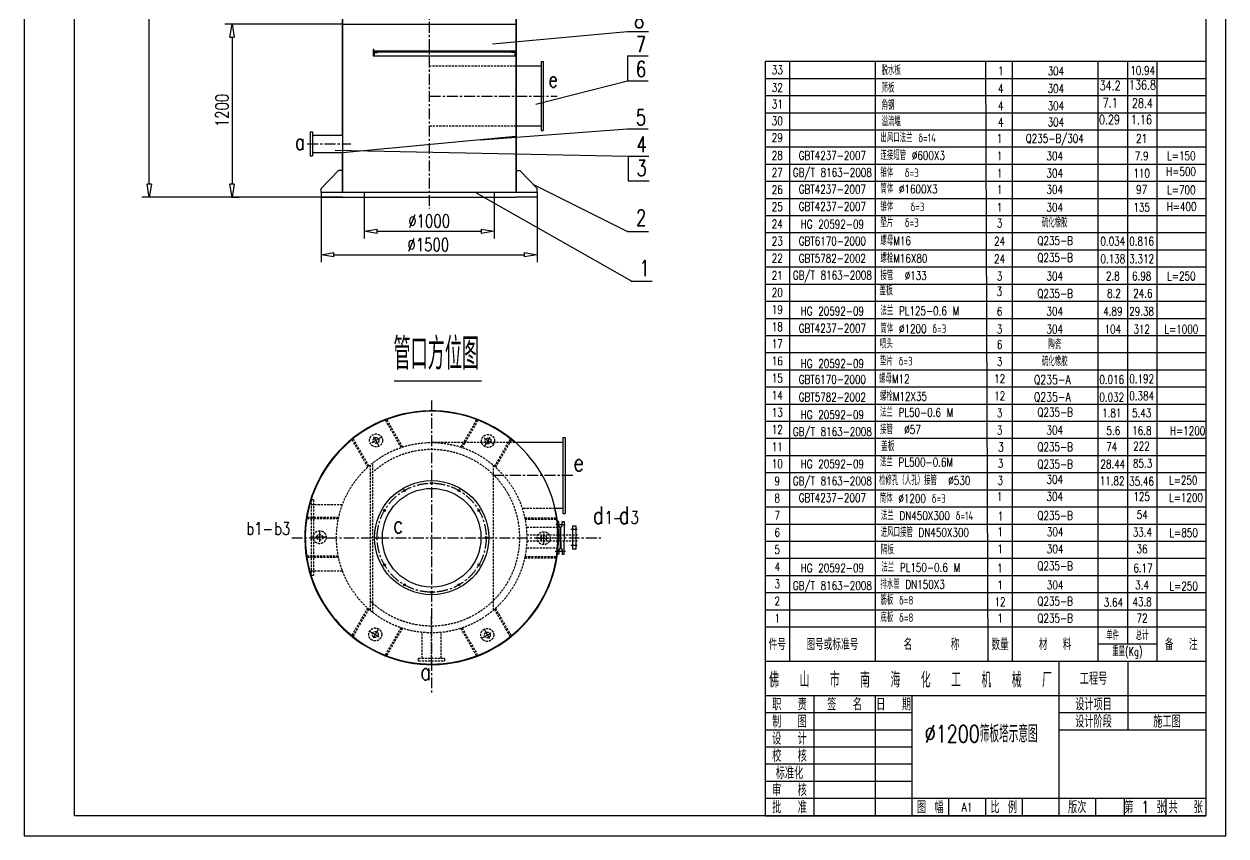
# Model space of a CAD drawing. Header units: inches. Extents: x -49906 to 274435, y 31852 to 49661.
# Drawn here: x 28756 to 37092, y 36147 to 41778 of the extents above; entities that cross this region are included whole.
import ezdxf
from ezdxf.enums import TextEntityAlignment as Align

# ---------------------------------------------------------------- set-up
doc = ezdxf.new("R2010")
doc.units = ezdxf.units.IN
doc.header["$LTSCALE"] = 60
doc.header["$MEASUREMENT"] = 0
doc.linetypes.add('CENTER', pattern=[2, 1.25, -0.25, 0.25, -0.25])
doc.linetypes.add('HIDDEN', pattern=[0.375, 0.25, -0.125])
for name, color, linetype in [('1', 1, 'Continuous'), ('2', 2, 'Continuous'), ('cen', 1, 'CENTER'), ('图层1', 2, 'HIDDEN'), ('文字', 3, 'Continuous'), ('细实线', 7, 'Continuous')]:
    doc.layers.add(name, color=color, linetype=linetype)
doc.layers.add('粗实线', color=7, linetype='Continuous', lineweight=30)
doc.styles.get("Standard").update_dxf_attribs({"font": 'txt.shx', "width": 0.75, "bigfont": 'hztxt.shx'})
doc.styles.add('中文', font='txt.shx', dxfattribs={"width": 0.75, "bigfont": 'gbcbig.shx'})
doc.dimstyles.new('ST1-1', dxfattribs={"dimtxt": 90, "dimasz": 90, "dimexe": 50, "dimexo": 0, "dimgap": 25, "dimtad": 1, "dimtxsty": 'Standard', "dimblk": 'CLOSEDBLANK', "dimcen": 3, "dimadec": 0, "dimazin": 0, "dimtfac": 1, "dimtmove": 0, "dimatfit": 3, "dimfxl": 1, "dimarcsym": 1})

# ---------------------------------------------------------------- blocks, each defined once
blk = doc.blocks.new('_CLOSEDBLANK')
at = {"color": 0, "linetype": 'ByBlock'}
for p, q in [((-1, 0.167), (0, 0)), ((-1, 0.167), (-1, -0.167)), ((0, 0), (-1, -0.167))]:
    blk.add_line(p, q, dxfattribs=at)
blk = doc.blocks.new('*D215')
at = {"layer": 'Defpoints', "color": 0}
for p in [(30965.6, 41778), (30191.4, 40578), (30198.9, 40578)]:
    blk.add_point(p, dxfattribs=at)
at = {"layer": '细实线', "color": 0, "lineweight": -2}
for p, q in [((30965.6, 41778), (30148.9, 41778)), ((30198.9, 41688), (30198.9, 40668)), ((30191.4, 40578), (30248.9, 40578))]:
    blk.add_line(p, q, dxfattribs=at)
at = {"layer": '细实线', "color": 0, "lineweight": -2, "xscale": 90, "yscale": 90, "zscale": 90}
for p, rotation in [((30198.9, 41778), 90), ((30198.9, 40578), 270)]:
    blk.add_blockref('_CLOSEDBLANK', p, dxfattribs=dict(at, rotation=rotation))
at = {"layer": '细实线', "color": 0, "insert": (30128.9, 41178), "char_height": 90, "attachment_point": 5, "rotation": 90, "style": '中文'}
blk.add_mtext('1200', dxfattribs=at)
blk = doc.blocks.new('*D216')
at = {"layer": 'Defpoints', "color": 0}
for p in [(29624, 46528), (30965.6, 46528), (30965.6, 40578)]:
    blk.add_point(p, dxfattribs=at)
at = {"layer": '细实线', "color": 0, "lineweight": -2}
for p, q in [((30965.6, 46528), (29574, 46528)), ((29624, 40668), (29624, 46438)), ((30965.6, 40578), (29574, 40578))]:
    blk.add_line(p, q, dxfattribs=at)
at = {"layer": '细实线', "color": 0, "lineweight": -2, "xscale": 90, "yscale": 90, "zscale": 90}
for p, rotation in [((29624, 46528), 90), ((29624, 40578), 270)]:
    blk.add_blockref('_CLOSEDBLANK', p, dxfattribs=dict(at, rotation=rotation))
at = {"layer": '细实线', "color": 0, "insert": (29554, 43553), "char_height": 90, "attachment_point": 5, "rotation": 90, "style": '中文'}
blk.add_mtext('5950', dxfattribs=at)
blk = doc.blocks.new('*D242')
at = {"layer": 'Defpoints', "color": 0}
for p in [(30815.6, 40578), (32315.6, 40578), (32315.6, 40177.7)]:
    blk.add_point(p, dxfattribs=at)
at = {"layer": '细实线', "color": 0, "lineweight": -2}
for p, q in [((30815.6, 40578), (30815.6, 40127.7)), ((32315.6, 40578), (32315.6, 40127.7)), ((30905.6, 40177.7), (32225.6, 40177.7))]:
    blk.add_line(p, q, dxfattribs=at)
at = {"layer": '细实线', "color": 0, "lineweight": -2, "xscale": 90, "yscale": 90, "zscale": 90, "rotation": 180}
blk.add_blockref('_CLOSEDBLANK', (30815.6, 40177.7), dxfattribs=at)
at = {"layer": '细实线', "color": 0, "lineweight": -2, "xscale": 90, "yscale": 90, "zscale": 90}
blk.add_blockref('_CLOSEDBLANK', (32315.6, 40177.7), dxfattribs=at)
at = {"layer": '细实线', "color": 0, "insert": (31559.6, 40247.7), "char_height": 90, "attachment_point": 5, "style": '中文'}
blk.add_mtext('%%C1500', dxfattribs=at)
blk = doc.blocks.new('*D273')
at = {"layer": 'Defpoints', "color": 0}
for p in [(31115.6, 40578), (32015.6, 40578), (32015.6, 40341.3)]:
    blk.add_point(p, dxfattribs=at)
at = {"layer": '细实线', "color": 0, "lineweight": -2}
for p, q in [((31115.6, 40578), (31115.6, 40291.3)), ((32015.6, 40578), (32015.6, 40291.3)), ((31205.6, 40341.3), (31925.6, 40341.3))]:
    blk.add_line(p, q, dxfattribs=at)
at = {"layer": '细实线', "color": 0, "lineweight": -2, "xscale": 90, "yscale": 90, "zscale": 90, "rotation": 180}
blk.add_blockref('_CLOSEDBLANK', (31115.6, 40341.3), dxfattribs=at)
at = {"layer": '细实线', "color": 0, "lineweight": -2, "xscale": 90, "yscale": 90, "zscale": 90}
blk.add_blockref('_CLOSEDBLANK', (32015.6, 40341.3), dxfattribs=at)
at = {"layer": '细实线', "color": 0, "insert": (31565.6, 40411.3), "char_height": 90, "attachment_point": 5, "style": '中文'}
blk.add_mtext('%%C1000', dxfattribs=at)

msp = doc.modelspace()

# ---------------------------------------------------------------- linework, layer by layer
at = {"layer": '2', "linetype": 'Continuous', "ltscale": 2}
for p, q in [((32592.555, 38272.312), (32547.799, 38272.312)), ((32560.231, 38296.674), (32560.231, 38241.674)), ((32585.096, 38296.674), (32560.231, 38296.674)), ((32585.096, 38241.674), (32585.096, 38296.674)), ((32585.096, 38241.674), (32585.096, 38296.674)), ((32585.096, 38241.674), (32585.096, 38271.19)), ((32585.096, 38241.674), (32585.096, 38271.19)), ((32560.231, 38241.674), (32560.231, 38136.674)), ((32585.096, 38136.674), (32585.096, 38241.674)), ((32592.555, 38161.035), (32547.799, 38161.035)), ((32585.096, 38136.674), (32560.231, 38136.674))]:
    msp.add_line(p, q, dxfattribs=at)
for centre in [(31582.936, 38593.835), (31393.936, 38543.193), (31771.936, 38543.193), (31255.579, 38404.835), (31910.294, 38404.835), (31204.936, 38215.835), (31960.936, 38215.835), (31255.579, 38026.835), (31910.294, 38026.835), (31393.936, 37888.478), (31582.936, 37837.835), (31771.936, 37888.478)]:
    msp.add_circle(centre, 7.2, dxfattribs=at)
at = {"layer": 'cen'}
for p, q in [((31565.612, 46592.372), (31565.612, 40498.185)), ((31569.3, 41277.981), (32453.498, 41277.981)), ((30720.106, 40947.833), (31023.443, 40947.833)), ((31582.936, 39166.691), (31582.936, 37137.758)), ((31219.77, 38849.906), (31174.79, 38927.897)), ((31950.475, 38847.382), (31995.527, 38925.332)), ((32561.203, 38646.499), (32002.32, 38646.499)), ((30613.275, 38215.835), (32756.919, 38215.835)), ((30852.232, 38218.359), (30762.2, 38218.401)), ((32313.641, 38213.311), (32403.673, 38213.27)), ((31215.398, 37584.289), (31170.346, 37506.339)), ((31946.103, 37581.765), (31991.083, 37503.774))]:
    msp.add_line(p, q, dxfattribs=at)
msp.add_circle((31582.936, 38215.835), 378, dxfattribs=at)
for centre, start, end in [((31757.483, 37913.512), 117.6558575, 122.2333635), ((31408.39, 37913.512), 57.6558575, 62.2333635), ((31932.029, 38215.835), 177.6558575, 182.2333635), ((31233.844, 38215.835), 357.6558575, 2.2333635), ((31757.483, 38518.158), 237.6558575, 242.2333635), ((31408.39, 38518.158), 297.6558575, 302.2333635)]:
    msp.add_arc(centre, 1126.991, start, end, dxfattribs=at)
at = {"layer": '图层1'}
for p, q in [((32165.612, 41486.468), (31565.612, 41486.468)), ((32168.612, 41069.493), (31565.612, 41069.493)), ((31372.505, 38841.39), (31262.618, 39031.923)), ((31382.213, 38844.572), (31272.06, 39035.566)), ((31786.239, 38843.743), (31893.718, 39029.704)), ((31795.928, 38840.523), (31902.933, 39025.664)), ((31140.804, 38705.854), (31030.707, 38896.751)), ((31148.437, 38712.635), (31038.602, 38903.078)), ((32160, 38875.835), (31582.936, 38875.835)), ((32019.467, 38710.852), (32129.53, 38901.283)), ((32027.077, 38704.035), (32137.406, 38894.927)), ((31156.057, 38719.198), (31156.057, 37712.472)), ((31174.957, 37697.036), (31174.957, 38734.635)), ((32009.815, 38719.198), (32009.815, 37712.472)), ((30746.639, 38479.091), (30746.639, 37952.58)), ((30763.139, 38479.091), (30746.639, 38479.091)), ((30746.639, 38445.172), (30964.063, 38445.172)), ((30763.139, 38479.091), (30763.139, 37952.58)), ((30935.974, 38346.374), (30716.025, 38346.475)), ((30938.073, 38356.373), (30717.59, 38356.474)), ((32436.207, 38417.162), (32211.48, 38417.162)), ((32228.372, 38353.724), (32443.159, 38353.625)), ((32230.427, 38343.723), (32444.267, 38343.625)), ((32460.03, 38287.294), (32239.057, 38287.294)), ((32452.706, 38328.734), (32452.706, 38142.144)), ((32242.601, 38194.783), (32596.509, 38194.783)), ((32242.664, 38234.783), (32596.509, 38234.783)), ((32459.846, 38142.144), (32238.81, 38142.144)), ((32452.706, 38100.703), (32452.706, 38142.144)), ((30935.445, 38087.948), (30715.599, 38088.049)), ((30937.501, 38077.947), (30717.132, 38078.048)), ((32227.8, 38075.298), (32441.379, 38075.2)), ((32229.898, 38085.297), (32442.617, 38085.199)), ((30746.639, 37986.499), (30964.063, 37986.499)), ((30763.139, 37952.58), (30746.639, 37952.58)), ((31138.796, 37727.636), (31028.466, 37536.743)), ((31146.406, 37720.819), (31036.343, 37530.388)), ((32017.436, 37719.036), (32127.271, 37528.593)), ((32025.069, 37725.816), (32136.835, 37532.025)), ((31582.936, 37340.536), (31582.936, 37674.207)), ((31369.945, 37591.148), (31259.934, 37400.806)), ((31379.634, 37587.928), (31269.361, 37397.133)), ((31516.965, 37379.442), (31516.965, 37559.141)), ((31648.908, 37379.442), (31648.908, 37559.141)), ((31783.659, 37587.098), (31890.363, 37402.085)), ((31793.368, 37590.281), (31899.642, 37406.012)), ((31491.472, 37379.442), (31674.401, 37379.442)), ((31491.472, 37362.942), (31491.472, 37379.442)), ((31491.472, 37362.942), (31674.401, 37362.942)), ((31674.401, 37362.942), (31674.401, 37379.442))]:
    msp.add_line(p, q, dxfattribs=at)
for centre, radius in [((31197.361, 38890.288), 45.016), ((31974.242, 38886.98), 45.016), ((31582.936, 38215.835), 660), ((31197.361, 38890.288), 20.215), ((31974.242, 38886.98), 20.215), ((30806.056, 38219.143), 45.016), ((30806.056, 38219.143), 20.215), ((32359.817, 38212.528), 45.016), ((32359.817, 38212.528), 20.215), ((31191.631, 37544.691), 45.016), ((31191.631, 37544.691), 20.215), ((31968.512, 37541.383), 45.016), ((31968.512, 37541.383), 20.215)]:
    msp.add_circle(centre, radius, dxfattribs=at)
msp.add_arc((31582.936, 38215.835), 611.1, 225.6898684, 134.3101316, dxfattribs=at)
at = {"layer": '文字'}
msp.add_lwpolyline([(28755.961, 47949.285), (28755.961, 36147.322), (37091.712, 36147.322), (37091.712, 47949.285)], close=True, dxfattribs=at)
at = {"layer": '粗实线'}
for p, q in [((32165.612, 42497.491), (32165.612, 40611.166)), ((32168.612, 42497.491), (32168.612, 40611.166)), ((30962.612, 41856.047), (30962.612, 41007.807)), ((30965.612, 41856.047), (30965.612, 40611.166)), ((30965.612, 41777.981), (32165.612, 41777.981)), ((32942.18, 41726.496), (33087.18, 41726.496)), ((31178.184, 41592.219), (31178.184, 41556.904)), ((31178.184, 41591.96), (32165.612, 41591.96)), ((31178.184, 41586.074), (32165.612, 41586.074)), ((31178.184, 41556.904), (31184.07, 41556.904)), ((31184.07, 41580.447), (31184.07, 41556.904)), ((31184.07, 41580.188), (31207.614, 41580.188)), ((31184.07, 41556.644), (32165.612, 41556.644)), ((31207.614, 41586.074), (31207.614, 41580.188)), ((32136.183, 41586.074), (32136.183, 41580.188)), ((32159.726, 41580.188), (32136.183, 41580.188)), ((32159.726, 41580.188), (32159.726, 41556.644)), ((32165.612, 41556.644), (32159.726, 41556.644)), ((32165.612, 41591.96), (32165.612, 41556.644)), ((32342.246, 41517.304), (32342.246, 41038.657)), ((32342.246, 41517.304), (32357.246, 41517.304)), ((32357.246, 41517.304), (32357.246, 41038.657)), ((32940.323, 41556.901), (33085.323, 41556.901)), ((36951.379, 41517.546), (33894.937, 41517.546)), ((33894.937, 41517.546), (33894.937, 36287.655)), ((32342.246, 41486.468), (32165.612, 41486.468)), ((32342.246, 41486.468), (32165.612, 41486.468)), ((32940.323, 41384.983), (33085.323, 41384.983)), ((30740.475, 41030.982), (30740.475, 40864.684)), ((30740.475, 41030.982), (30755.475, 41030.982)), ((30755.475, 41030.982), (30755.475, 40864.684)), ((32342.246, 41069.493), (32165.612, 41069.493)), ((32342.246, 41038.657), (32357.246, 41038.657)), ((32940.323, 41050.244), (33085.323, 41050.244)), ((30755.475, 41007.807), (30965.612, 41007.807)), ((30965.612, 40887.859), (32165.612, 41000.868)), ((30740.475, 40864.684), (30755.475, 40864.684)), ((30755.475, 40887.859), (30965.612, 40887.859)), ((30962.612, 40887.859), (30962.612, 40611.166)), ((32944.818, 40862.702), (33089.818, 40862.702)), ((30937.524, 40761.166), (30815.612, 40636.359)), ((30962.524, 40761.166), (30937.524, 40761.166)), ((32168.701, 40761.166), (32193.701, 40761.166)), ((32193.701, 40761.166), (32315.612, 40636.359)), ((32944.818, 40690.783), (33092.381, 40690.783)), ((30815.612, 40611.359), (30815.612, 40636.359)), ((30815.612, 40611.166), (30815.612, 40577.981)), ((30815.612, 40611.166), (32315.612, 40611.166)), ((31115.612, 40611.166), (31115.612, 40577.981)), ((32015.612, 40611.166), (32015.612, 40577.981)), ((32315.612, 40611.359), (32315.612, 40636.359)), ((32315.612, 40611.166), (32315.612, 40577.981)), ((30815.612, 40577.981), (30962.612, 40577.981)), ((30965.612, 40577.981), (32168.612, 40577.981)), ((32315.612, 40577.981), (32168.612, 40577.981)), ((32941.182, 40339.304), (33086.182, 40339.304)), ((32965.027, 39995.467), (33112.591, 39995.467)), ((32491.832, 38875.835), (32160, 38875.835)), ((32491.832, 38875.835), (32297.536, 38875.835)), ((32491.832, 38909.755), (32491.832, 38383.243)), ((32491.832, 38909.755), (32508.332, 38909.755)), ((32508.332, 38909.755), (32508.332, 38383.243)), ((32491.832, 38417.162), (32436.207, 38417.162)), ((32491.832, 38383.243), (32508.332, 38383.243)), ((32444.198, 38308.189), (32509.587, 38308.189)), ((32465.482, 38328.734), (32452.706, 38328.734)), ((32465.482, 38297.266), (32465.482, 38328.734)), ((32474.695, 38287.294), (32465.482, 38297.266)), ((32474.695, 38192.719), (32474.695, 38287.294)), ((32479.064, 38287.294), (32488.277, 38297.266)), ((32479.064, 38192.719), (32479.064, 38287.294)), ((32488.277, 38328.734), (32501.053, 38328.734)), ((32488.277, 38297.266), (32488.277, 38328.734)), ((32501.053, 38328.734), (32501.053, 38192.719)), ((32474.695, 38192.719), (32474.695, 38142.144)), ((32479.064, 38192.719), (32479.064, 38142.144)), ((32501.053, 38100.703), (32501.053, 38192.719)), ((32440.401, 38121.249), (32510.495, 38121.249)), ((32465.482, 38100.703), (32452.706, 38100.703)), ((32474.695, 38142.144), (32465.482, 38132.171)), ((32465.482, 38132.171), (32465.482, 38100.703)), ((32479.064, 38142.144), (32488.277, 38132.171)), ((32488.277, 38132.171), (32488.277, 38100.703)), ((32488.277, 38100.703), (32501.053, 38100.703)), ((36951.379, 37357.409), (33894.937, 37357.409))]:
    msp.add_line(p, q, dxfattribs=at)
for points in [[(29106.792, 47808.953), (36951.379, 47808.953), (36951.379, 36287.655), (29106.792, 36287.655)], [(31178.184, 41592.219), (31181.691, 41592.219), (31181.691, 41602.053), (31178.184, 41602.053)]]:
    msp.add_lwpolyline(points, close=True, dxfattribs=at)
for radius in [396, 342]:
    msp.add_circle((31582.936, 38215.835), radius, dxfattribs=at)
for radius, start, end in [(880, 7.37103, 6.0240974), (876.7, 48.8355177, 197.4622631), (876.7, 7.2091263, 13.2759908), (876.7, 180, 7.2091263), (876.7, 195.1644628, 355.1782945)]:
    msp.add_arc((31582.936, 38215.835), radius, start, end, dxfattribs=at)
at = {"layer": '细实线'}
for p, q in [((32005.997, 41640.148), (32942.18, 41726.496)), ((32940.323, 41556.901), (32940.323, 41384.983)), ((34064.74, 41517.546), (34064.74, 37357.409)), ((34659.048, 41517.546), (34659.048, 37357.409)), ((35423.63, 41517.546), (35440.138, 37357.409)), ((35609.941, 41517.546), (35609.941, 37357.409)), ((36204.249, 41517.546), (36204.249, 37357.409)), ((36408.012, 41517.546), (36408.012, 37476.271)), ((36611.774, 41517.546), (36611.774, 37357.409)), ((32304.538, 41221.769), (32940.323, 41384.983)), ((36951.379, 41398.688), (33894.937, 41398.688)), ((36951.379, 41279.83), (33894.937, 41279.83)), ((36951.379, 41160.971), (33894.937, 41160.971)), ((31922.326, 40976.055), (32940.323, 41050.244)), ((36951.379, 41042.113), (33894.937, 41042.113)), ((30912.621, 40902.652), (32944.818, 40862.702)), ((32944.818, 40862.702), (32944.818, 40690.783)), ((36951.379, 40923.255), (33894.937, 40923.255)), ((36951.379, 40804.396), (33894.937, 40804.396)), ((36951.379, 40685.535), (33894.937, 40685.535)), ((31891.849, 40606.322), (32971.376, 39995.467)), ((32292.976, 40662.519), (32941.182, 40339.304)), ((36951.379, 40566.673), (33894.937, 40566.673)), ((36951.379, 40447.811), (33894.937, 40447.811)), ((36951.379, 40328.95), (33894.937, 40328.95)), ((36951.379, 40210.088), (33894.937, 40210.088)), ((36951.379, 40091.227), (33894.937, 40091.227)), ((36951.379, 39972.365), (33894.937, 39972.365)), ((36951.379, 39853.503), (33894.937, 39853.503)), ((36951.379, 39734.642), (33894.937, 39734.642)), ((36951.379, 39615.78), (33894.937, 39615.78)), ((36951.379, 39496.918), (33894.937, 39496.918)), ((36951.379, 39378.057), (33894.937, 39378.057)), ((31321.92, 39302.952), (31928.847, 39302.952)), ((36951.379, 39259.195), (33894.937, 39259.195)), ((36951.379, 39140.334), (33894.937, 39140.334)), ((36951.379, 39021.472), (33894.937, 39021.472)), ((36951.379, 38902.61), (33894.937, 38902.61)), ((36951.379, 38783.749), (33894.937, 38783.749)), ((36951.379, 38664.887), (33894.937, 38664.887)), ((36951.379, 38546.025), (33894.937, 38546.025)), ((36951.379, 38427.164), (33894.937, 38427.164)), ((32455.664, 38328.734), (32458.077, 38308.189)), ((36951.379, 38308.302), (33894.937, 38308.302)), ((36951.379, 38189.441), (33894.937, 38189.441)), ((36951.379, 38070.579), (33894.937, 38070.579)), ((36951.379, 37951.717), (33894.937, 37951.717)), ((36951.379, 37832.856), (33894.937, 37832.856)), ((36951.379, 37713.994), (33894.937, 37713.994)), ((36951.379, 37595.132), (33894.937, 37595.132)), ((36611.774, 37476.271), (36204.249, 37476.271)), ((35932.565, 37357.409), (35932.565, 36287.655)), ((36413.877, 36881.963), (36413.877, 37357.409)), ((36951.379, 37119.686), (33894.937, 37119.686)), ((34234.542, 37119.686), (34234.542, 36287.655)), ((34659.048, 37119.686), (34659.048, 36287.655)), ((34913.751, 37119.686), (34913.751, 36287.655)), ((34913.751, 37000.824), (33894.937, 37000.824)), ((36951.379, 37000.824), (35932.565, 37000.824)), ((34913.751, 36881.963), (33894.937, 36881.963)), ((36951.379, 36881.963), (35932.565, 36881.963)), ((34913.751, 36763.101), (33894.937, 36763.101)), ((34913.751, 36644.239), (33894.937, 36644.239)), ((34913.751, 36525.378), (33894.937, 36525.378)), ((36951.379, 36406.516), (33894.937, 36406.516)), ((35168.455, 36406.516), (35168.455, 36287.655)), ((35423.158, 36406.516), (35423.158, 36287.655)), ((35677.862, 36406.516), (35677.862, 36287.655)), ((36187.269, 36406.516), (36187.269, 36287.655)), ((36386.883, 36406.516), (36386.883, 36287.655)), ((36673.623, 36406.516), (36673.623, 36287.655)), ((33894.937, 36287.655), (36951.379, 36287.655))]:
    msp.add_line(p, q, dxfattribs=at)

# ---------------------------------------------------------------- texts
at = {"layer": '1', "style": '中文', "width": 0.75}
for s, p in [('21', (36507.009, 40955.254)), ('7.9', (36507.009, 40833.411)), ('110', (36507.009, 40713.6)), ('97', (36507.009, 40601.067)), ('135', (36507.009, 40477.162)), ('2.8', (36307.144, 40000.43)), ('6.98', (36507.009, 40000.43)), ('8.2', (36315.445, 39880.376)), ('24.6', (36515.31, 39880.376)), ('4.89', (36307.144, 39755.98)), ('29.38', (36507.009, 39755.98)), ('104', (36307.144, 39632.074)), ('312', (36507.009, 39632.074)), ('5.6', (36310.672, 38928.509)), ('16.8', (36508.138, 38928.509)), ('125', (36507.094, 38471.436))]:
    msp.add_text(s, height=59.4308, dxfattribs=at).set_placement(p, align=Align.CENTER)
at = {"layer": '1', "insert": (34695.149, 41017.742), "char_height": 59.43081, "width": 711.0878, "attachment_point": 1, "style": '中文'}
msp.add_mtext('出风口法兰 δ=14 ', dxfattribs=at)
at = {"layer": '文字', "style": '中文', "width": 0.75}
for s, height, p in [('33', 59.4308, (33980.516, 41430.051)), ('1', 59.431, (35530.127, 41422.465)), ('304', 59.4308, (35912.183, 41422.465)), ('10.94', 59.4308, (36514.379, 41426.322)), ('32', 59.4308, (33980.516, 41306.983)), ('4', 59.431, (35530.127, 41300.623)), ('304', 59.4308, (35912.183, 41300.623)), ('34.2', 64.8336, (36288.001, 41318.651)), ('136.8', 64.8336, (36512.939, 41324.256)), ('7.1', 64.8336, (36289.337, 41199.84)), ('28.4', 64.8336, (36512.089, 41197.198)), ('31', 59.4308, (33980.516, 41193.012)), ('4', 59.431, (35530.127, 41180.811)), ('304', 59.4308, (35912.183, 41180.811)), ('30', 59.4308, (33979.838, 41076.466)), ('4', 59.431, (35530.127, 41068.278)), ('304', 59.4308, (35912.183, 41068.278)), ('0.29', 64.8336, (36283.53, 41082.52)), ('1.16', 64.8336, (36506.004, 41082.52)), ('29', 59.4308, (33979.838, 40960.213)), ('1', 59.431, (35522.156, 40955.254)), ('Q235-B/304', 59.4308, (35904.211, 40955.254)), ('28', 59.4308, (33979.838, 40837.121)), ('GBT4237-2007', 59.43081, (34361.894, 40836.552)), ('1', 59.431, (35522.156, 40833.411)), ('304', 59.4308, (35904.211, 40833.411)), ('L=150', 59.4308, (36782.511, 40834.353)), ('27', 59.4308, (33979.838, 40718.67)), ('GB/T 8163-2008', 59.43081, (34361.894, 40719.076)), ('1', 59.431, (35522.156, 40713.6)), ('304', 59.4308, (35904.211, 40713.6)), ('H=500', 59.4308, (36780.491, 40725.875)), ('26', 59.4308, (33979.838, 40599.809)), ('GBT4237-2007', 59.43081, (34361.894, 40602.573)), ('1', 59.431, (35522.156, 40601.067)), ('304', 59.4308, (35904.211, 40601.067)), ('L=700', 59.4308, (36782.511, 40597.84)), ('25', 59.4308, (33979.838, 40480.947)), ('GBT4237-2007', 59.43081, (34361.894, 40483.571)), ('1', 59.431, (35522.156, 40477.162)), ('304', 59.4308, (35904.211, 40477.162)), ('H=400', 59.4308, (36784.255, 40482.115)), ('硫化橡胶', 59.4308, (35904.211, 40367.988)), ('24', 59.4308, (33979.838, 40362.085)), ('HG 20592-09', 59.43081, (34361.894, 40360.295)), ('3', 59.431, (35522.156, 40367.988)), ('23', 59.4308, (33979.838, 40243.224)), ('GBT6170-2000', 59.43081, (34361.894, 40242.819)), ('24', 59.4308, (35522.156, 40242.084)), ('Q235-B', 59.4308, (35907.095, 40246.09)), ('0.034', 59.4308, (36307.144, 40242.084)), ('0.816', 59.4308, (36507.009, 40242.084)), ('22', 59.4308, (33979.838, 40124.362)), ('GBT5782-2002', 59.43081, (34361.894, 40123.382)), ('24', 59.4308, (35522.156, 40120.242)), ('Q235-B', 59.4308, (35907.095, 40128.501)), ('0.138', 59.4308, (36307.144, 40120.242)), ('3.312', 59.4308, (36507.009, 40120.242)), ('21', 59.4308, (33979.838, 40005.501)), ('GB/T 8163-2008', 59.43081, (34361.894, 40005.907)), ('3', 59.431, (35522.156, 40000.43)), ('304', 59.4308, (35904.211, 40000.43)), ('L=250', 59.4308, (36782.511, 40000.43)), ('20', 59.4308, (33979.838, 39886.639)), ('3', 63.018, (35519.555, 39893.19)), ('Q235-B', 59.4308, (35907.095, 39878.924)), ('19', 59.4308, (33979.838, 39767.777)), ('HG 20592-09', 59.43081, (34361.894, 39757.485)), ('6', 59.431, (35522.156, 39755.98)), ('304', 59.4308, (35904.211, 39755.98)), ('18', 59.4308, (33979.838, 39648.916)), ('GBT4237-2007', 59.43081, (34361.894, 39638.484)), ('3', 59.431, (35522.156, 39632.074)), ('304', 59.4308, (35904.211, 39632.074)), ('L=1000', 59.4308, (36782.511, 39632.074)), ('17', 59.4308, (33979.838, 39530.054)), ('6', 59.431, (35522.241, 39525.593)), ('陶瓷', 59.4308, (35904.296, 39525.593)), ('16', 59.4308, (33979.838, 39411.192)), ('HG 20592-09', 59.43081, (34361.894, 39393.795)), ('3', 59.431, (35522.241, 39406.731)), ('硫化橡胶', 59.4308, (35904.296, 39406.731)), ('15', 59.4308, (33979.838, 39292.331)), ('12', 59.4308, (35522.241, 39288.645)), ('0.192', 59.4308, (36507.094, 39287.869)), ('GBT6170-2000', 59.43081, (34361.894, 39283.947)), ('Q235-A', 63.0183, (35887.293, 39280.774)), ('0.016', 59.4308, (36299.387, 39282.833)), ('14', 59.4308, (33979.838, 39173.469)), ('GBT5782-2002', 59.43081, (34361.894, 39161.168)), ('12', 59.4308, (35522.241, 39169.783)), ('Q235-A', 63.0183, (35887.293, 39160.534)), ('0.032', 59.4308, (36299.387, 39160.656)), ('0.384', 59.4308, (36507.094, 39169.783)), ('13', 59.4308, (33979.838, 39054.608)), ('HG 20592-09', 59.43081, (34361.894, 39039.115)), ('3', 59.431, (35522.241, 39050.922)), ('Q235-B', 59.4308, (35907.095, 39056.814)), ('1.81', 59.4308, (36299.387, 39051.103)), ('5.43', 59.4308, (36507.094, 39050.922)), ('12', 59.4308, (33979.838, 38935.746)), ('GB/T 8163-2008', 59.43081, (34361.894, 38921.639)), ('3', 59.431, (35522.241, 38932.06)), ('304', 59.4308, (35904.296, 38932.06)), ('11', 59.4308, (33979.838, 38816.884)), ('3', 63.018, (35530.974, 38813.203)), ('Q235-B', 59.4308, (35907.095, 38815.899)), ('74', 59.4308, (36299.466, 38815.89)), ('222', 59.4308, (36505.659, 38821.027)), ('10', 59.4308, (33979.838, 38698.023)), ('HG 20592-09', 59.43081, (34361.894, 38697.458)), ('3', 59.431, (35528.355, 38701.644)), ('Q235-B', 59.4308, (35907.095, 38695.91)), ('28.44', 59.4308, (36307.015, 38696.507)), ('85.3', 59.4308, (36513.209, 38701.644)), ('9', 59.431, (33979.838, 38579.161)), ('GB/T 8163-2008', 59.43081, (34361.894, 38579.192)), ('3', 59.431, (35526.982, 38583.524)), ('304', 59.4308, (35904.296, 38590.298)), ('11.82', 59.4308, (36302.178, 38579.708)), ('35.46', 59.4308, (36506.367, 38577.287)), ('8', 59.431, (33979.838, 38460.299)), ('GBT4237-2007', 59.43081, (34361.894, 38462.868)), ('1', 59.431, (35522.241, 38471.436)), ('304', 59.4308, (35904.296, 38471.436)), ('7', 59.431, (33979.838, 38341.438)), ('1', 59.431, (35528.355, 38334.859)), ('Q235-B', 59.4308, (35907.095, 38340.003)), ('54', 59.4308, (36511.447, 38345.913)), ('6', 59.431, (33979.838, 38222.576)), ('1', 59.431, (35525.04, 38226.737)), ('304', 59.4308, (35907.095, 38226.737)), ('33.4', 59.4308, (36511.447, 38224.285)), ('5', 59.431, (33979.838, 38103.715)), ('1', 59.431, (35525.04, 38107.876)), ('304', 59.4308, (35907.095, 38107.876)), ('36', 59.4308, (36509.893, 38107.876)), ('4', 59.431, (33979.838, 37984.853)), ('HG 20592-09', 59.43081, (34361.894, 37976.219)), ('1', 59.431, (35524.56, 37975.57)), ('Q235-B', 59.4308, (35907.095, 37990.635)), ('6.17', 59.4308, (36516.347, 37975.57)), ('3', 59.431, (33979.838, 37865.991)), ('GB/T 8163-2008', 59.43081, (34361.894, 37853.652)), ('1', 59.431, (35525.04, 37858.089)), ('304', 59.4308, (35907.095, 37858.089)), ('3.4', 59.4308, (36509.893, 37858.089)), ('2', 59.431, (33979.838, 37747.13)), ('12', 59.4308, (35525.04, 37740.997)), ('Q235-B', 59.4308, (35907.095, 37745.857)), ('3.64', 59.4308, (36311.289, 37737.969)), ('43.8', 59.4308, (36509.893, 37740.69)), ('1', 59.431, (33979.838, 37628.268)), ('1', 59.431, (35525.04, 37628.268)), ('Q235-B', 59.4308, (35907.095, 37628.268)), ('72', 59.4308, (36509.893, 37628.268))]:
    msp.add_text(s, height=height, dxfattribs=at).set_placement(p, align=Align.CENTER)
for s, p in [('H=1200', (36703.85, 38927.957)), ('L=250', (36697.046, 38584.234)), ('L=1200', (36697.046, 38463.791)), ('L=850', (36699.845, 38220.302)), ('L=250', (36699.845, 37850.738))]:
    msp.add_text(s, height=59.4308, dxfattribs=at).set_placement(p)
at = {"layer": '文字', "style": '中文'}
for s, insert, char_height, width, attachment_point in [('脱水板 ', (34703.12, 41484.953), 59.4308, 711.0878, 1), ('筛板', (34703.12, 41363.111), 59.4308, 711.0878, 1), ('角钢\\P\\P  ', (34703.12, 41243.299), 59.4308, 711.0878, 1), ('溢流堰', (34703.12, 41130.767), 59.4308, 662.05878, 1), ('连接短管 %%C600X3 ', (34695.149, 40895.9), 59.43081, 711.0878, 1), ('锥体  δ=3\\P\\P  ', (34695.149, 40776.088), 59.4308, 711.0878, 1), ('筒体 %%C1600X3', (34695.149, 40663.556), 59.43081, 662.05878, 1), ('锥体   δ=3\\P  ', (34695.149, 40539.65), 59.4308, 711.0878, 1), ('垫片  δ=3\\P\\P  ', (34695.149, 40430.476), 59.4308, 711.0878, 1), ('螺母M16  ', (34695.149, 40304.572), 59.4308, 711.0878, 1), ('螺栓M16X80  ', (34695.149, 40182.73), 59.4308, 711.0878, 1), ('接管  %%C133  ', (34695.149, 40062.918), 59.43081, 711.0878, 1), ('盖板', (34687.147, 39960.294), 63.0183, 784.76311, 1), ('法兰 PL125-0.6 M\\P  ', (34695.149, 39818.468), 59.43081, 662.05878, 1), ('筒体 %%C1200 δ=3\\P  ', (34695.149, 39694.563), 59.43081, 711.0878, 1), ('喷头', (34692.306, 39588.739), 59.4308, 537.90402, 1), ('垫片 δ=3', (34692.306, 39469.877), 59.4308, 512.46094, 1), ('螺母M12', (34686.449, 39347.095), 59.4308, 537.90402, 1), ('螺栓M12X35', (34692.306, 39225.45), 59.4308, 537.90402, 1), ('法兰 PL50-0.6 M', (34692.306, 39114.068), 59.43081, 798.51365, 1), ('接管  %%C57', (34692.306, 38995.206), 59.4308, 537.90402, 1), ('盖板', (34698.566, 38880.307), 63.0183, 784.76311, 1), ('法兰 PL500-0.6M', (34692.029, 38769.012), 59.43081, 537.90402, 1), ('检修孔（人孔）接管  %%C530', (34685.741, 38641.425), 59.43081, 1068.03944, 1), ('筒体 %%C1200 δ=3', (34690.973, 38517.347), 59.43081, 740.08866, 1), ('法兰 DN450X300 δ=14', (34698.42, 38398.005), 59.43081, 740.08866, 1), ('进风口接管 DN450X300 ', (34697.189, 38281.422), 59.43081, 740.08866, 1), ('隔板', (34699.274, 38160.737), 59.4308, 740.08866, 1), ('法兰 PL150-0.6 M', (34701.558, 38038.716), 59.43081, 740.08866, 1), ('排水管 DN150X3 ', (34695.104, 37921.236), 59.43081, 620.60723, 1), ('筋板 δ=8\\P ', (34695.104, 37811.906), 59.4308, 537.90402, 1), ('底板 δ=8 ', (34695.104, 37691.414), 59.4308, 537.90402, 1), ('图号或标准号', (34361.894, 37476.271), 79.86, 669.09185, 5), ('名     称', (35049.593, 37476.271), 79.86, 662.68522, 5), ('材  料', (35907.095, 37476.271), 79.86, 353.99494, 5), ('单件', (36306.13, 37535.702), 59.4308, 203.76279, 5), ('总计', (36509.893, 37535.702), 59.4308, 203.76279, 5), ('备  注', (36781.577, 37476.271), 79.86, 341.13309, 5), ('{\\H0.7x;重量\\W0.7;(Kg)}', (36408.012, 37416.84), 84.90116, 407.52558, 5), ('佛  山  市  南  海  化  工  机  械  厂', (34904.35, 37229.709), 106.48, 2037.6279, 5), ('工程号', (36173.221, 37238.548), 84.9012, 481.312, 5), ('职  责', (34064.74, 37060.255), 84.9012, 339.60465, 5), ('签  名', (34446.795, 37060.255), 84.9012, 424.50581, 5), ('日  期', (34786.399, 37060.255), 84.9012, 254.70349, 5), ('设计项目', (36173.221, 37060.255), 84.9012, 481.312, 5), ('制  图', (34064.74, 36941.393), 84.9012, 339.60465, 5), ('\\A1;%%C1200筛板塔示意图', (35393.988, 36855.314), 118.86163, 1018.81395, 5), ('设计阶段', (36173.221, 36941.393), 84.9012, 481.312, 5), ('施工图', (36682.628, 36941.393), 84.9012, 537.50195, 5), ('设  计 ', (34064.74, 36822.532), 84.9012, 339.60465, 5), ('校  核', (34064.74, 36703.67), 84.9012, 339.60465, 5), ('标准化', (34064.74, 36584.809), 84.9012, 339.60465, 5), ('\\A1;', (35387.861, 36627.01), 118.8616, 1018.81395, 5), ('审  核', (34064.74, 36465.947), 84.9012, 339.60465, 5), ('批  准', (34064.74, 36347.085), 84.9012, 339.60465, 5), ('{\\W0.8;A1}', (35295.806, 36347.085), 59.4308, 254.70349, 5)]:
    msp.add_mtext(s, dxfattribs=dict(at, insert=insert, char_height=char_height, width=width, attachment_point=attachment_point))
at = {"layer": '文字', "attachment_point": 5, "style": '中文'}
for s, insert, char_height, width, line_spacing_factor in [('件号', (33979.838, 37476.271), 79.86, 199.65, 0.84), ('数量', (35525.04, 37476.271), 79.86, 199.65, 0.84), ('图 幅', (35041.103, 36347.085), 84.9012, 254.70349, 0.822857), ('比 例', (35550.51, 36347.085), 84.9012, 254.70349, 0.788571), ('版次', (36059.917, 36347.085), 84.9012, 254.70349, 0.822857), ('第 {\\W0.7;1\\H1x; }张', (36530.253, 36347.085), 84.90116, 286.73967, 0.822857), ('共 {\\W0.7; }张', (36812.501, 36347.085), 84.90116, 277.75593, 0.822857)]:
    msp.add_mtext(s, dxfattribs=dict(at, insert=insert, char_height=char_height, width=width, line_spacing_factor=line_spacing_factor))
at = {"layer": '细实线', "style": '中文', "width": 0.75}
for s, height, p in [('8', 110, (32986.443, 41751.689)), ('7', 110, (32999.481, 41582.634)), ('6', 110, (32999.481, 41410.716)), ('e', 110, (32393.091, 41338.994)), ('5', 110, (32999.481, 41075.976)), ('a', 110, (30636.883, 40906.091)), ('4', 110, (33003.976, 40888.434)), ('3', 110, (33003.976, 40724.653)), ('2', 110, (33000.34, 40379.345)), ('1', 110, (33024.185, 40029.337)), ('管口方位图', 220, (31318.085, 39381.407)), ('e', 121, (32567.602, 38676.372)), ('d', 121, (32702.1, 38310.95)), ('d', 121, (32881.658, 38311.83)), ('1-', 88, (32783.264, 38311.472)), ('3', 88, (32962.821, 38312.352)), ('b1-', 88, (30298.599, 38235)), ('b3', 88, (30491.328, 38235)), ('c', 121, (31315.652, 38246.174)), ('a', 121, (31504.339, 37227.781))]:
    msp.add_text(s, height=height, dxfattribs=at).set_placement(p)

# ---------------------------------------------------------------- dimensions: what is measured, and where the dimension line sits
at = {"layer": '细实线'}
dim = msp.add_linear_dim(base=(29623.997, 46527.981), p1=(30965.612, 40577.981), p2=(30965.612, 46527.981), angle=90, dimstyle='ST1-1', override={"dimtxsty": '中文'}, dxfattribs=at)
dim.commit()
dim.dimension.update_dxf_attribs({"geometry": '*D216', "text_midpoint": (29553.997, 43552.981)})
dim = msp.add_linear_dim(base=(30198.935, 40577.981), p1=(30965.612, 41777.981), p2=(30191.435, 40577.981), angle=90, dimstyle='ST1-1', override={"dimtxsty": '中文'}, dxfattribs=at)
dim.commit()
dim.dimension.update_dxf_attribs({"geometry": '*D215', "text_midpoint": (30198.935, 41177.981), "dimtype": 160})
dim = msp.add_linear_dim(base=(32315.612, 40177.653), p1=(30815.612, 40577.981), p2=(32315.612, 40577.981), text='%%C1500', dimstyle='ST1-1', override={"dimtxsty": '中文'}, dxfattribs=at)
dim.commit()
dim.dimension.update_dxf_attribs({"geometry": '*D242', "text_midpoint": (31559.588, 40177.653), "dimtype": 160})
dim = msp.add_linear_dim(base=(32015.612, 40341.32), p1=(31115.612, 40577.981), p2=(32015.612, 40577.981), text='%%C1000', dimstyle='ST1-1', override={"dimtxsty": '中文'}, dxfattribs=at)
dim.commit()
dim.dimension.update_dxf_attribs({"geometry": '*D273', "text_midpoint": (31565.612, 40411.32)})

doc.saveas('drawing.dxf')
